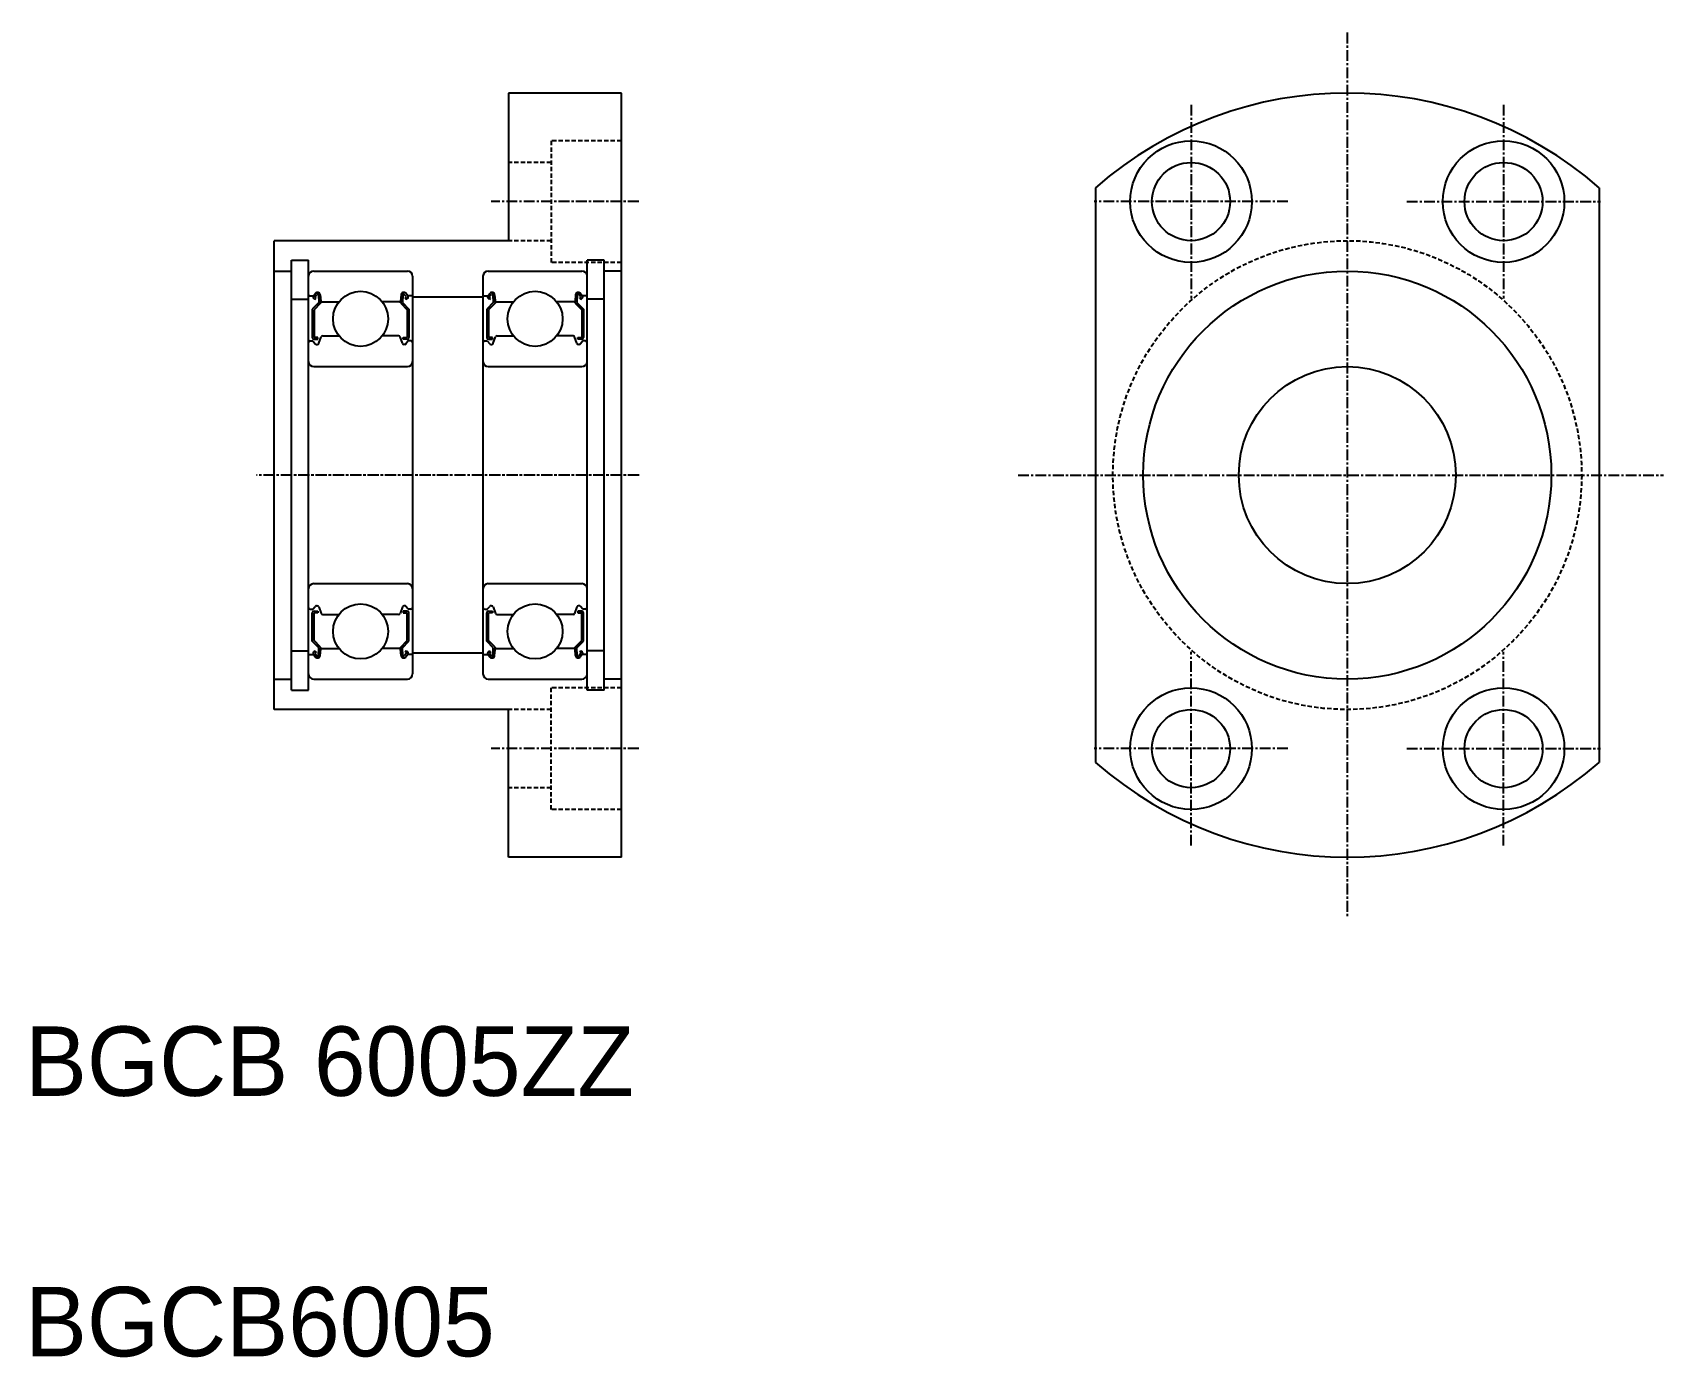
# Model space of a CAD drawing. Extents: x 64 to 252, y 159 to 311.
import ezdxf

# ---------------------------------------------------------------- set-up
doc = ezdxf.new("R2010")
doc.units = 0
doc.linetypes.add('CENTER', pattern=[2, 1.25, -0.25, 0.25, -0.25])
doc.linetypes.add('DASHED', pattern=[0.75, 0.5, -0.25])
doc.layers.get('0').update_dxf_attribs({"linetype": 'CONTINUOUS'})
doc.layers.add('CENTER', color=1, linetype='CENTER')

msp = doc.modelspace()

# ---------------------------------------------------------------- linework, layer by layer
at = {"color": 7, "linetype": 'CONTINUOUS'}
for p, q in [((131.82, 304.21), (118.82, 304.21)), ((118.82, 304.21), (118.82, 287.21)), ((131.82, 216.21), (131.82, 304.21)), ((186.43, 293.3), (186.43, 227.12)), ((244.43, 293.3), (244.43, 227.12)), ((91.82, 233.21), (91.82, 287.21)), ((118.82, 287.21), (91.82, 287.21)), ((91.82, 283.71), (93.82, 283.71)), ((93.82, 235.46), (93.82, 284.96)), ((93.82, 284.96), (95.77, 284.96)), ((95.77, 235.46), (95.77, 284.96)), ((96.37, 283.71), (107.17, 283.71)), ((116.47, 283.71), (127.27, 283.71)), ((127.87, 235.46), (127.87, 284.96)), ((129.82, 284.96), (127.87, 284.96)), ((129.82, 235.46), (129.82, 284.96)), ((131.82, 283.71), (129.82, 283.71)), ((107.77, 283.11), (107.77, 237.31)), ((115.87, 283.11), (115.87, 237.31)), ((93.82, 280.46), (95.77, 280.46)), ((95.87, 280.86), (96.33, 280.86)), ((96.96, 280.09), (96.21, 279.34)), ((96.33, 280.86), (96.58, 281.16)), ((96.51, 280.45), (96.36, 280.58)), ((97.16, 280.01), (96.41, 279.26)), ((96.49, 280.73), (96.74, 281.03)), ((96.64, 280.6), (96.49, 280.73)), ((96.51, 280.45), (96.64, 280.6)), ((96.91, 280.97), (96.96, 280.09)), ((97.11, 280.99), (97.18, 280.25)), ((97.16, 280.48), (97.16, 280.01)), ((97.28, 280.16), (99.27, 280.16)), ((106.27, 280.16), (104.28, 280.16)), ((106.44, 280.99), (106.37, 280.25)), ((106.39, 280.48), (106.39, 280.01)), ((106.39, 280.01), (107.14, 279.26)), ((106.63, 280.97), (106.59, 280.09)), ((106.59, 280.09), (107.34, 279.34)), ((107.06, 280.73), (106.81, 281.03)), ((106.91, 280.6), (107.06, 280.73)), ((107.04, 280.45), (106.91, 280.6)), ((107.21, 280.86), (106.97, 281.16)), ((107.04, 280.45), (107.19, 280.58)), ((107.67, 280.86), (107.21, 280.86)), ((115.87, 280.71), (107.77, 280.71)), ((115.87, 280.71), (113.82, 280.71)), ((115.97, 280.86), (116.43, 280.86)), ((117.06, 280.09), (116.31, 279.34)), ((116.43, 280.86), (116.68, 281.16)), ((116.61, 280.45), (116.46, 280.58)), ((117.26, 280.01), (116.51, 279.26)), ((116.59, 280.73), (116.84, 281.03)), ((116.74, 280.6), (116.59, 280.73)), ((116.61, 280.45), (116.74, 280.6)), ((117.01, 280.97), (117.06, 280.09)), ((117.21, 280.99), (117.28, 280.25)), ((117.26, 280.48), (117.26, 280.01)), ((117.38, 280.16), (119.37, 280.16)), ((126.37, 280.16), (124.38, 280.16)), ((126.54, 280.99), (126.47, 280.25)), ((126.49, 280.48), (126.49, 280.01)), ((126.49, 280.01), (127.24, 279.26)), ((126.73, 280.97), (126.69, 280.09)), ((126.69, 280.09), (127.44, 279.34)), ((127.16, 280.73), (126.91, 281.03)), ((127.01, 280.6), (127.16, 280.73)), ((127.14, 280.45), (127.01, 280.6)), ((127.31, 280.86), (127.07, 281.16)), ((127.14, 280.45), (127.29, 280.58)), ((127.77, 280.86), (127.31, 280.86)), ((129.82, 280.46), (127.87, 280.46)), ((96.21, 279.34), (96.21, 276.06)), ((96.41, 279.26), (96.41, 276.06)), ((107.14, 279.26), (107.14, 276.06)), ((107.34, 279.34), (107.34, 276.06)), ((116.31, 279.34), (116.31, 276.06)), ((116.51, 279.26), (116.51, 276.06)), ((127.24, 279.26), (127.24, 276.06)), ((127.44, 279.34), (127.44, 276.06)), ((97.41, 276.26), (99.27, 276.26)), ((106.14, 276.26), (104.28, 276.26)), ((117.51, 276.26), (119.37, 276.26)), ((126.24, 276.26), (124.38, 276.26)), ((95.97, 275.66), (96.27, 275.66)), ((96.27, 275.66), (96.55, 275.33)), ((96.86, 276.06), (96.41, 276.06)), ((96.41, 275.86), (96.86, 275.86)), ((96.7, 275.26), (96.77, 275.26)), ((96.86, 275.86), (96.86, 276.06)), ((96.96, 275.39), (97.22, 276.13)), ((106.59, 275.39), (106.32, 276.13)), ((106.69, 275.86), (106.69, 276.06)), ((106.69, 276.06), (107.14, 276.06)), ((107.14, 275.86), (106.69, 275.86)), ((106.85, 275.26), (106.78, 275.26)), ((107.27, 275.66), (107, 275.33)), ((107.57, 275.66), (107.27, 275.66)), ((116.07, 275.66), (116.37, 275.66)), ((116.37, 275.66), (116.65, 275.33)), ((116.96, 276.06), (116.51, 276.06)), ((116.51, 275.86), (116.96, 275.86)), ((116.8, 275.26), (116.87, 275.26)), ((116.96, 275.86), (116.96, 276.06)), ((117.06, 275.39), (117.32, 276.13)), ((126.69, 275.39), (126.42, 276.13)), ((126.79, 275.86), (126.79, 276.06)), ((126.79, 276.06), (127.24, 276.06)), ((127.24, 275.86), (126.79, 275.86)), ((126.95, 275.26), (126.88, 275.26)), ((127.37, 275.66), (127.1, 275.33)), ((127.67, 275.66), (127.37, 275.66)), ((96.37, 272.71), (107.17, 272.71)), ((116.47, 272.71), (127.27, 272.71)), ((96.37, 247.71), (107.17, 247.71)), ((116.47, 247.71), (127.27, 247.71)), ((95.97, 244.76), (96.27, 244.76)), ((96.21, 241.07), (96.21, 244.36)), ((96.27, 244.76), (96.55, 245.09)), ((96.41, 244.56), (96.86, 244.56)), ((96.41, 241.16), (96.41, 244.36)), ((96.86, 244.36), (96.41, 244.36)), ((96.7, 245.16), (96.77, 245.16)), ((96.86, 244.56), (96.86, 244.36)), ((96.96, 245.03), (97.22, 244.29)), ((106.59, 245.03), (106.32, 244.29)), ((106.69, 244.56), (106.69, 244.36)), ((107.14, 244.56), (106.69, 244.56)), ((106.69, 244.36), (107.14, 244.36)), ((106.85, 245.16), (106.78, 245.16)), ((107.27, 244.76), (107, 245.09)), ((107.14, 241.16), (107.14, 244.36)), ((107.57, 244.76), (107.27, 244.76)), ((107.34, 241.07), (107.34, 244.36)), ((116.07, 244.76), (116.37, 244.76)), ((116.31, 241.07), (116.31, 244.36)), ((116.37, 244.76), (116.65, 245.09)), ((116.51, 244.56), (116.96, 244.56)), ((116.51, 241.16), (116.51, 244.36)), ((116.96, 244.36), (116.51, 244.36)), ((116.8, 245.16), (116.87, 245.16)), ((116.96, 244.56), (116.96, 244.36)), ((117.06, 245.03), (117.32, 244.29)), ((126.69, 245.03), (126.42, 244.29)), ((126.79, 244.56), (126.79, 244.36)), ((127.24, 244.56), (126.79, 244.56)), ((126.79, 244.36), (127.24, 244.36)), ((126.95, 245.16), (126.88, 245.16)), ((127.37, 244.76), (127.1, 245.09)), ((127.24, 241.16), (127.24, 244.36)), ((127.67, 244.76), (127.37, 244.76)), ((127.44, 241.07), (127.44, 244.36)), ((97.41, 244.16), (99.27, 244.16)), ((106.14, 244.16), (104.28, 244.16)), ((117.51, 244.16), (119.37, 244.16)), ((126.24, 244.16), (124.38, 244.16)), ((96.96, 240.32), (96.21, 241.07)), ((97.16, 240.41), (96.41, 241.16)), ((106.39, 240.41), (107.14, 241.16)), ((106.59, 240.32), (107.34, 241.07)), ((117.06, 240.32), (116.31, 241.07)), ((117.26, 240.41), (116.51, 241.16)), ((126.49, 240.41), (127.24, 241.16)), ((126.69, 240.32), (127.44, 241.07)), ((93.82, 239.96), (95.77, 239.96)), ((95.87, 239.56), (96.33, 239.56)), ((96.33, 239.56), (96.58, 239.26)), ((96.51, 239.97), (96.36, 239.84)), ((96.64, 239.81), (96.49, 239.69)), ((96.49, 239.69), (96.74, 239.39)), ((96.51, 239.97), (96.64, 239.81)), ((96.91, 239.45), (96.96, 240.32)), ((97.11, 239.43), (97.18, 240.17)), ((97.16, 239.94), (97.16, 240.41)), ((97.28, 240.26), (99.27, 240.26)), ((106.27, 240.26), (104.28, 240.26)), ((106.44, 239.43), (106.37, 240.17)), ((106.39, 239.94), (106.39, 240.41)), ((106.63, 239.45), (106.59, 240.32)), ((107.06, 239.69), (106.81, 239.39)), ((107.04, 239.97), (106.91, 239.81)), ((106.91, 239.81), (107.06, 239.69)), ((107.21, 239.56), (106.97, 239.26)), ((107.04, 239.97), (107.19, 239.84)), ((107.67, 239.56), (107.21, 239.56)), ((115.87, 239.71), (107.77, 239.71)), ((115.87, 239.71), (113.82, 239.71)), ((115.97, 239.56), (116.43, 239.56)), ((116.43, 239.56), (116.68, 239.26)), ((116.61, 239.97), (116.46, 239.84)), ((116.74, 239.81), (116.59, 239.69)), ((116.59, 239.69), (116.84, 239.39)), ((116.61, 239.97), (116.74, 239.81)), ((117.01, 239.45), (117.06, 240.32)), ((117.21, 239.43), (117.28, 240.17)), ((117.26, 239.94), (117.26, 240.41)), ((117.38, 240.26), (119.37, 240.26)), ((126.37, 240.26), (124.38, 240.26)), ((126.54, 239.43), (126.47, 240.17)), ((126.49, 239.94), (126.49, 240.41)), ((126.73, 239.45), (126.69, 240.32)), ((127.16, 239.69), (126.91, 239.39)), ((127.14, 239.97), (127.01, 239.81)), ((127.01, 239.81), (127.16, 239.69)), ((127.31, 239.56), (127.07, 239.26)), ((127.14, 239.97), (127.29, 239.84)), ((127.77, 239.56), (127.31, 239.56)), ((129.82, 239.96), (127.87, 239.96)), ((91.82, 236.71), (93.82, 236.71)), ((96.37, 236.71), (107.17, 236.71)), ((99.27, 236.71), (99.27, 236.71)), ((101.77, 236.71), (101.77, 236.71)), ((116.47, 236.71), (127.27, 236.71)), ((119.37, 236.71), (119.37, 236.71)), ((121.87, 236.71), (121.87, 236.71)), ((131.82, 236.71), (129.82, 236.71)), ((93.82, 235.46), (95.77, 235.46)), ((129.82, 235.46), (127.87, 235.46)), ((118.82, 233.21), (91.82, 233.21)), ((118.82, 216.21), (118.82, 233.21)), ((131.82, 216.21), (118.82, 216.21))]:
    msp.add_line(p, q, dxfattribs=at)
at = {"color": 3, "linetype": 'DASHED'}
for p, q in [((131.82, 298.71), (123.72, 298.71)), ((123.72, 298.71), (123.72, 284.71)), ((123.72, 296.21), (118.82, 296.21)), ((123.72, 287.21), (118.82, 287.21)), ((131.82, 284.71), (123.72, 284.71)), ((131.82, 235.71), (123.72, 235.71)), ((123.72, 221.71), (123.72, 235.71)), ((123.72, 233.21), (118.82, 233.21)), ((123.72, 224.21), (118.82, 224.21)), ((131.82, 221.71), (123.72, 221.71))]:
    msp.add_line(p, q, dxfattribs=at)
at = {"color": 7, "linetype": 'CONTINUOUS'}
for centre, radius in [((197.43, 291.71), 7), ((233.43, 291.71), 7), ((197.43, 291.71), 4.5), ((233.43, 291.71), 4.5), ((215.43, 260.21), 23.5), ((101.77, 278.21), 3.17), ((121.87, 278.21), 3.17), ((215.43, 260.21), 12.5), ((101.77, 242.21), 3.17), ((121.87, 242.21), 3.17), ((197.43, 228.71), 7), ((233.43, 228.71), 7), ((197.43, 228.71), 4.5), ((233.43, 228.71), 4.5)]:
    msp.add_circle(centre, radius, dxfattribs=at)
at = {"color": 3, "linetype": 'DASHED'}
msp.add_circle((215.43, 260.21), 27, dxfattribs=at)
at = {"color": 7, "linetype": 'CONTINUOUS'}
for centre, radius, start, end in [((215.43, 260.21), 44, 48.7694, 131.2306), ((96.37, 283.11), 0.6, 90, 180), ((107.17, 283.11), 0.6, 0, 90), ((116.47, 283.11), 0.6, 90, 180), ((127.27, 283.11), 0.6, 0, 90), ((95.87, 280.96), 0.1, 180, 270), ((96.49, 280.73), 0.2, 140.0012, 230.0863), ((96.81, 280.96), 0.3, 4.9967, 140.0012), ((96.81, 280.96), 0.1, 2.8198, 140.0023), ((97.28, 280.26), 0.1, 184.9967, 270), ((106.27, 280.26), 0.1, 270, 355.0033), ((106.74, 280.96), 0.3, 39.9988, 175.0033), ((106.73, 280.96), 0.1, 39.9977, 177.1802), ((107.06, 280.73), 0.2, 309.9137, 39.9988), ((107.67, 280.96), 0.1, 270, 0), ((115.97, 280.96), 0.1, 180, 270), ((116.59, 280.73), 0.2, 140.0012, 230.0863), ((116.91, 280.96), 0.3, 4.9967, 140.0012), ((116.91, 280.96), 0.1, 2.8198, 140.0023), ((117.38, 280.26), 0.1, 184.9967, 270), ((126.37, 280.26), 0.1, 270, 355.0033), ((126.84, 280.96), 0.3, 39.9988, 175.0033), ((126.83, 280.96), 0.1, 39.9977, 177.1802), ((127.16, 280.73), 0.2, 309.9137, 39.9988), ((127.77, 280.96), 0.1, 270, 0), ((97.41, 276.06), 0.2, 90, 159.9921), ((106.14, 276.06), 0.2, 20.0079, 90), ((117.51, 276.06), 0.2, 90, 159.9921), ((126.24, 276.06), 0.2, 20.0079, 90), ((95.97, 275.46), 0.2, 90, 180), ((96.41, 276.06), 0.2, 180, 270), ((96.7, 275.46), 0.2, 219.9945, 270), ((96.77, 275.46), 0.2, 270, 339.9921), ((106.78, 275.46), 0.2, 200.0079, 270), ((106.85, 275.46), 0.2, 270, 320.0055), ((107.14, 276.06), 0.2, 270, 0), ((107.57, 275.46), 0.2, 0, 90), ((116.07, 275.46), 0.2, 90, 180), ((116.51, 276.06), 0.2, 180, 270), ((116.8, 275.46), 0.2, 219.9945, 270), ((116.87, 275.46), 0.2, 270, 339.9921), ((126.88, 275.46), 0.2, 200.0079, 270), ((126.95, 275.46), 0.2, 270, 320.0055), ((127.24, 276.06), 0.2, 270, 0), ((127.67, 275.46), 0.2, 0, 90), ((96.37, 273.31), 0.6, 180, 270), ((107.17, 273.31), 0.6, 270, 0), ((116.47, 273.31), 0.6, 180, 270), ((127.27, 273.31), 0.6, 270, 0), ((96.37, 247.11), 0.6, 90, 180), ((107.17, 247.11), 0.6, 0, 90), ((116.47, 247.11), 0.6, 90, 180), ((127.27, 247.11), 0.6, 0, 90), ((95.97, 244.96), 0.2, 180, 270), ((96.41, 244.36), 0.2, 90, 180), ((96.7, 244.96), 0.2, 90, 140.0055), ((96.77, 244.96), 0.2, 20.0079, 90), ((97.41, 244.36), 0.2, 200.0079, 270), ((106.14, 244.36), 0.2, 270, 339.9921), ((106.78, 244.96), 0.2, 90, 159.9921), ((106.85, 244.96), 0.2, 39.9945, 90), ((107.14, 244.36), 0.2, 0, 90), ((107.57, 244.96), 0.2, 270, 0), ((116.07, 244.96), 0.2, 180, 270), ((116.51, 244.36), 0.2, 90, 180), ((116.8, 244.96), 0.2, 90, 140.0055), ((116.87, 244.96), 0.2, 20.0079, 90), ((117.51, 244.36), 0.2, 200.0079, 270), ((126.24, 244.36), 0.2, 270, 339.9921), ((126.88, 244.96), 0.2, 90, 159.9921), ((126.95, 244.96), 0.2, 39.9945, 90), ((127.24, 244.36), 0.2, 0, 90), ((127.67, 244.96), 0.2, 270, 0), ((95.87, 239.46), 0.1, 90, 180), ((96.49, 239.69), 0.2, 129.9137, 219.9988), ((96.81, 239.45), 0.3, 219.9988, 355.0033), ((96.81, 239.45), 0.1, 219.9977, 357.1802), ((97.28, 240.16), 0.1, 90, 175.0033), ((106.27, 240.16), 0.1, 4.9967, 90), ((106.74, 239.45), 0.3, 184.9967, 320.0012), ((106.73, 239.45), 0.1, 182.8198, 320.0023), ((107.06, 239.69), 0.2, 320.0012, 50.0863), ((107.67, 239.46), 0.1, 0, 90), ((115.97, 239.46), 0.1, 90, 180), ((116.59, 239.69), 0.2, 129.9137, 219.9988), ((116.91, 239.45), 0.3, 219.9988, 355.0033), ((116.91, 239.45), 0.1, 219.9977, 357.1802), ((117.38, 240.16), 0.1, 90, 175.0033), ((126.37, 240.16), 0.1, 4.9967, 90), ((126.84, 239.45), 0.3, 184.9967, 320.0012), ((126.83, 239.45), 0.1, 182.8198, 320.0023), ((127.16, 239.69), 0.2, 320.0012, 50.0863), ((127.77, 239.46), 0.1, 0, 90), ((96.37, 237.31), 0.6, 180, 270), ((107.17, 237.31), 0.6, 270, 0), ((116.47, 237.31), 0.6, 180, 270), ((127.27, 237.31), 0.6, 270, 0), ((215.43, 260.21), 44, 228.7694, 311.2306)]:
    msp.add_arc(centre, radius, start, end, dxfattribs=at)
at = {"layer": 'CENTER', "color": 1, "linetype": 'CENTER'}
for p, q in [((215.43, 311.17), (215.43, 209.24)), ((197.43, 302.87), (197.43, 280.55)), ((233.43, 302.87), (233.43, 280.55)), ((133.82, 291.71), (116.82, 291.71)), ((208.59, 291.71), (186.27, 291.71)), ((222.27, 291.71), (244.59, 291.71)), ((133.87, 260.21), (89.77, 260.21)), ((133.82, 260.21), (89.82, 260.21)), ((177.51, 260.21), (251.84, 260.21)), ((197.43, 217.55), (197.43, 239.87)), ((233.43, 217.55), (233.43, 239.87)), ((133.82, 228.71), (116.82, 228.71)), ((208.59, 228.71), (186.27, 228.71)), ((222.27, 228.71), (244.59, 228.71))]:
    msp.add_line(p, q, dxfattribs=at)

# ---------------------------------------------------------------- texts
at = {"color": 7, "linetype": 'CONTINUOUS'}
for s, p in [('BGCB 6005ZZ', (63.11, 188.72)), ('BGCB6005', (63.11, 158.72))]:
    msp.add_text(s, height=8, dxfattribs=at).set_placement(p)

doc.saveas('drawing.dxf')
